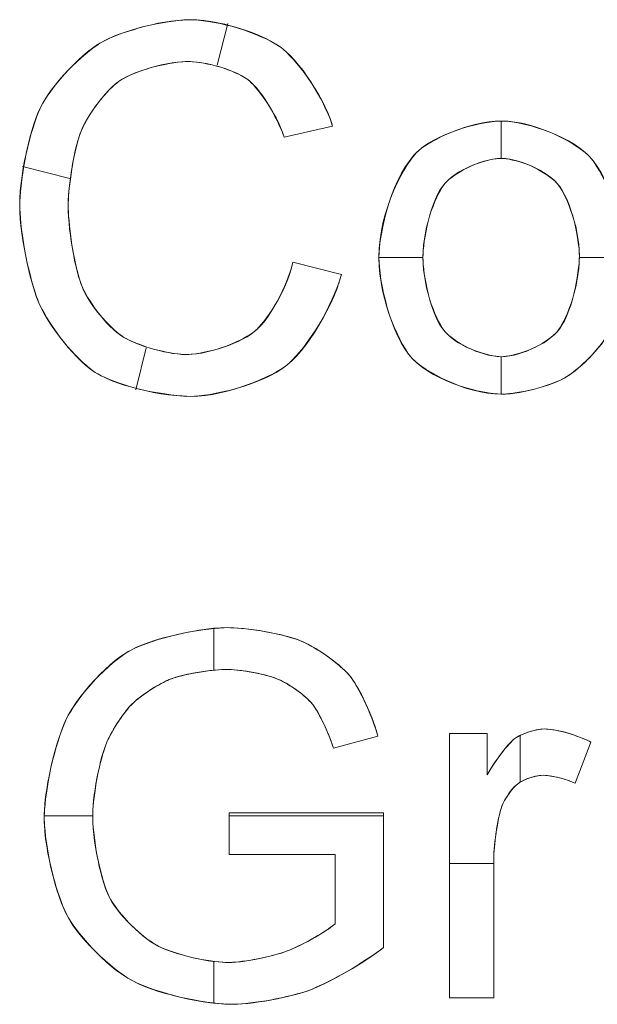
# Model space of a CAD drawing. Header units: centimetres. Extents: x -10.7 to 10.7, y -4.6 to 4.6.
# Drawn here: x -9.958 to -9.402, y 3.42 to 4.368 of the extents above; entities that cross this region are included whole.
import ezdxf

# ---------------------------------------------------------------- set-up
doc = ezdxf.new("R2010")
doc.units = ezdxf.units.CM
doc.header["$MEASUREMENT"] = 0
doc.layers.add('Default', color=7, linetype='Continuous')

msp = doc.modelspace()

# ---------------------------------------------------------------- linework, layer by layer
at = {"layer": 'Default', "color": 5, "lineweight": 9}
for points, knots in [([(-9.64797, 4.12256), (-9.65769, 4.08436), (-9.68779, 4.04521), (-9.70041, 4.03518), (-9.70041, 4.03518), (-9.72565, 4.01512), (-9.77475, 4.00509), (-9.79298, 4.00509), (-9.79298, 4.00509), (-9.83074, 4.00509), (-9.87327, 4.02047), (-9.88509, 4.02817), (-9.88509, 4.02817), (-9.90874, 4.04355), (-9.93291, 4.08043), (-9.93909, 4.09502), (-9.93909, 4.09502), (-9.95144, 4.12421), (-9.95761, 4.17229), (-9.95761, 4.18903), (-9.95761, 4.18903), (-9.95761, 4.22557), (-9.94379, 4.27103), (-9.93688, 4.28462), (-9.93688, 4.28462), (-9.92307, 4.3118), (-9.89064, 4.33951), (-9.87788, 4.34657), (-9.87788, 4.34657), (-9.85237, 4.36069), (-9.80897, 4.36774), (-9.79365, 4.36774), (-9.79365, 4.36774), (-9.7589, 4.36774), (-9.71783, 4.34983), (-9.70598, 4.34087), (-9.70598, 4.34087), (-9.68229, 4.32295), (-9.66112, 4.28152), (-9.65646, 4.26528)], [0, 0, 0, 0, 0.090909, 0.090909, 0.090909, 0.090909, 0.181818, 0.181818, 0.181818, 0.181818, 0.272727, 0.272727, 0.272727, 0.272727, 0.363636, 0.363636, 0.363636, 0.363636, 0.454545, 0.454545, 0.454545, 0.454545, 0.545455, 0.545455, 0.545455, 0.545455, 0.636364, 0.636364, 0.636364, 0.636364, 0.727273, 0.727273, 0.727273, 0.727273, 0.818182, 0.818182, 0.818182, 0.818182, 1, 1, 1, 1]), ([(-9.64797, 4.12256), (-9.65769, 4.08436), (-9.68779, 4.04521), (-9.70041, 4.03518), (-9.70041, 4.03518), (-9.72565, 4.01512), (-9.77475, 4.00509), (-9.79298, 4.00509), (-9.79298, 4.00509), (-9.83074, 4.00509), (-9.87327, 4.02047), (-9.88509, 4.02817), (-9.88509, 4.02817), (-9.90874, 4.04355), (-9.93291, 4.08043), (-9.93909, 4.09502), (-9.93909, 4.09502), (-9.95144, 4.12421), (-9.95761, 4.17229), (-9.95761, 4.18903), (-9.95761, 4.18903), (-9.95761, 4.22557), (-9.94379, 4.27103), (-9.93688, 4.28462), (-9.93688, 4.28462), (-9.92307, 4.3118), (-9.89064, 4.33951), (-9.87788, 4.34657), (-9.87788, 4.34657), (-9.85237, 4.36069), (-9.80897, 4.36774), (-9.79365, 4.36774), (-9.79365, 4.36774), (-9.7589, 4.36774), (-9.71783, 4.34983), (-9.70598, 4.34087), (-9.70598, 4.34087), (-9.68229, 4.32295), (-9.66112, 4.28152), (-9.65646, 4.26528)], [0, 0, 0, 0, 0.090909, 0.090909, 0.090909, 0.090909, 0.181818, 0.181818, 0.181818, 0.181818, 0.272727, 0.272727, 0.272727, 0.272727, 0.363636, 0.363636, 0.363636, 0.363636, 0.454545, 0.454545, 0.454545, 0.454545, 0.545455, 0.545455, 0.545455, 0.545455, 0.636364, 0.636364, 0.636364, 0.636364, 0.727273, 0.727273, 0.727273, 0.727273, 0.818182, 0.818182, 0.818182, 0.818182, 1, 1, 1, 1]), ([(-9.65646, 4.26528), (-9.66578, 4.29776), (-9.69414, 4.33191), (-9.70598, 4.34087), (-9.70598, 4.34087), (-9.72968, 4.35879), (-9.77627, 4.36774), (-9.79365, 4.36774), (-9.79365, 4.36774), (-9.82429, 4.36774), (-9.86512, 4.35363), (-9.87788, 4.34657), (-9.87788, 4.34657), (-9.9034, 4.33245), (-9.92997, 4.29821), (-9.93688, 4.28462), (-9.93688, 4.28462), (-9.9507, 4.25743), (-9.95761, 4.2073), (-9.95761, 4.18903), (-9.95761, 4.18903), (-9.95761, 4.15554), (-9.94526, 4.10961), (-9.93909, 4.09502), (-9.93909, 4.09502), (-9.92674, 4.06584), (-9.89691, 4.03586), (-9.88509, 4.02817), (-9.88509, 4.02817), (-9.86144, 4.01278), (-9.81186, 4.00509), (-9.79298, 4.00509), (-9.79298, 4.00509), (-9.75651, 4.00509), (-9.71303, 4.02515), (-9.70041, 4.03518), (-9.70041, 4.03518), (-9.67517, 4.05524), (-9.65283, 4.10346), (-9.64797, 4.12256)], [0, 0, 0, 0, 0.090909, 0.090909, 0.090909, 0.090909, 0.181818, 0.181818, 0.181818, 0.181818, 0.272727, 0.272727, 0.272727, 0.272727, 0.363636, 0.363636, 0.363636, 0.363636, 0.454545, 0.454545, 0.454545, 0.454545, 0.545455, 0.545455, 0.545455, 0.545455, 0.636364, 0.636364, 0.636364, 0.636364, 0.727273, 0.727273, 0.727273, 0.727273, 0.818182, 0.818182, 0.818182, 0.818182, 1, 1, 1, 1]), ([(-9.70312, 4.25455), (-9.71113, 4.27995), (-9.73042, 4.30425), (-9.73806, 4.31005), (-9.73806, 4.31005), (-9.75334, 4.32165), (-9.78413, 4.32745), (-9.7957, 4.32745), (-9.7957, 4.32745), (-9.8223, 4.32745), (-9.85347, 4.31458), (-9.86241, 4.30815), (-9.86241, 4.30815), (-9.88028, 4.29528), (-9.89646, 4.26717), (-9.90008, 4.25634), (-9.90008, 4.25634), (-9.90733, 4.23466), (-9.91095, 4.20079), (-9.91095, 4.18927), (-9.91095, 4.18927), (-9.91095, 4.15957), (-9.90224, 4.12257), (-9.89788, 4.11149), (-9.89788, 4.11149), (-9.88917, 4.08933), (-9.86643, 4.0673), (-9.85724, 4.06182), (-9.85724, 4.06182), (-9.83886, 4.05086), (-9.80824, 4.04538), (-9.79752, 4.04538), (-9.79752, 4.04538), (-9.77146, 4.04538), (-9.74035, 4.06032), (-9.73132, 4.06778), (-9.73132, 4.06778), (-9.71324, 4.08272), (-9.69782, 4.11957), (-9.69463, 4.13426)], [0, 0, 0, 0, 0.090909, 0.090909, 0.090909, 0.090909, 0.181818, 0.181818, 0.181818, 0.181818, 0.272727, 0.272727, 0.272727, 0.272727, 0.363636, 0.363636, 0.363636, 0.363636, 0.454545, 0.454545, 0.454545, 0.454545, 0.545455, 0.545455, 0.545455, 0.545455, 0.636364, 0.636364, 0.636364, 0.636364, 0.727273, 0.727273, 0.727273, 0.727273, 0.818182, 0.818182, 0.818182, 0.818182, 1, 1, 1, 1]), ([(-9.70312, 4.25455), (-9.71113, 4.27995), (-9.73042, 4.30425), (-9.73806, 4.31005), (-9.73806, 4.31005), (-9.75334, 4.32165), (-9.78413, 4.32745), (-9.7957, 4.32745), (-9.7957, 4.32745), (-9.8223, 4.32745), (-9.85347, 4.31458), (-9.86241, 4.30815), (-9.86241, 4.30815), (-9.88028, 4.29528), (-9.89646, 4.26717), (-9.90008, 4.25634), (-9.90008, 4.25634), (-9.90733, 4.23466), (-9.91095, 4.20079), (-9.91095, 4.18927), (-9.91095, 4.18927), (-9.91095, 4.15957), (-9.90224, 4.12257), (-9.89788, 4.11149), (-9.89788, 4.11149), (-9.88917, 4.08933), (-9.86643, 4.0673), (-9.85724, 4.06182), (-9.85724, 4.06182), (-9.83886, 4.05086), (-9.80824, 4.04538), (-9.79752, 4.04538), (-9.79752, 4.04538), (-9.77146, 4.04538), (-9.74035, 4.06032), (-9.73132, 4.06778), (-9.73132, 4.06778), (-9.71324, 4.08272), (-9.69782, 4.11957), (-9.69463, 4.13426)], [0, 0, 0, 0, 0.090909, 0.090909, 0.090909, 0.090909, 0.181818, 0.181818, 0.181818, 0.181818, 0.272727, 0.272727, 0.272727, 0.272727, 0.363636, 0.363636, 0.363636, 0.363636, 0.454545, 0.454545, 0.454545, 0.454545, 0.545455, 0.545455, 0.545455, 0.545455, 0.636364, 0.636364, 0.636364, 0.636364, 0.727273, 0.727273, 0.727273, 0.727273, 0.818182, 0.818182, 0.818182, 0.818182, 1, 1, 1, 1]), ([(-9.69463, 4.13426), (-9.70102, 4.10488), (-9.72228, 4.07525), (-9.73132, 4.06778), (-9.73132, 4.06778), (-9.74939, 4.05285), (-9.78449, 4.04538), (-9.79752, 4.04538), (-9.79752, 4.04538), (-9.81895, 4.04538), (-9.84805, 4.05634), (-9.85724, 4.06182), (-9.85724, 4.06182), (-9.87562, 4.07278), (-9.89352, 4.10041), (-9.89788, 4.11149), (-9.89788, 4.11149), (-9.9066, 4.13365), (-9.91095, 4.17442), (-9.91095, 4.18927), (-9.91095, 4.18927), (-9.91095, 4.21231), (-9.90371, 4.2455), (-9.90008, 4.25634), (-9.90008, 4.25634), (-9.89284, 4.27801), (-9.87134, 4.30171), (-9.86241, 4.30815), (-9.86241, 4.30815), (-9.84454, 4.32101), (-9.809, 4.32745), (-9.7957, 4.32745), (-9.7957, 4.32745), (-9.77255, 4.32745), (-9.7457, 4.31585), (-9.73806, 4.31005), (-9.73806, 4.31005), (-9.72278, 4.29845), (-9.70713, 4.26725), (-9.70312, 4.25455)], [0, 0, 0, 0, 0.090909, 0.090909, 0.090909, 0.090909, 0.181818, 0.181818, 0.181818, 0.181818, 0.272727, 0.272727, 0.272727, 0.272727, 0.363636, 0.363636, 0.363636, 0.363636, 0.454545, 0.454545, 0.454545, 0.454545, 0.545455, 0.545455, 0.545455, 0.545455, 0.636364, 0.636364, 0.636364, 0.636364, 0.727273, 0.727273, 0.727273, 0.727273, 0.818182, 0.818182, 0.818182, 0.818182, 1, 1, 1, 1]), ([(-9.61192, 4.1387), (-9.61192, 4.18529), (-9.58605, 4.23101), (-9.57312, 4.24222), (-9.57312, 4.24222), (-9.55151, 4.26086), (-9.50963, 4.27019), (-9.49408, 4.27019), (-9.49408, 4.27019), (-9.45955, 4.27019), (-9.42036, 4.24752), (-9.4094, 4.23619), (-9.4094, 4.23619), (-9.38748, 4.21352), (-9.37651, 4.16223), (-9.37651, 4.14224), (-9.37651, 4.14224), (-9.37651, 4.10988), (-9.38621, 4.07513), (-9.39106, 4.06584), (-9.39106, 4.06584), (-9.40076, 4.04728), (-9.42414, 4.02773), (-9.43341, 4.0226), (-9.43341, 4.0226), (-9.45194, 4.01234), (-9.48313, 4.00721), (-9.49408, 4.00721), (-9.49408, 4.00721), (-9.52928, 4.00721), (-9.56856, 4.0298), (-9.5794, 4.04109), (-9.5794, 4.04109), (-9.60108, 4.06368), (-9.61192, 4.11746), (-9.61192, 4.1387)], [0, 0, 0, 0, 0.1, 0.1, 0.1, 0.1, 0.2, 0.2, 0.2, 0.2, 0.3, 0.3, 0.3, 0.3, 0.4, 0.4, 0.4, 0.4, 0.5, 0.5, 0.5, 0.5, 0.6, 0.6, 0.6, 0.6, 0.7, 0.7, 0.7, 0.7, 0.8, 0.8, 0.8, 0.8, 1, 1, 1, 1]), ([(-9.61192, 4.1387), (-9.61192, 4.18529), (-9.58605, 4.23101), (-9.57312, 4.24222), (-9.57312, 4.24222), (-9.55151, 4.26086), (-9.50963, 4.27019), (-9.49408, 4.27019), (-9.49408, 4.27019), (-9.45955, 4.27019), (-9.42036, 4.24752), (-9.4094, 4.23619), (-9.4094, 4.23619), (-9.38748, 4.21352), (-9.37651, 4.16223), (-9.37651, 4.14224), (-9.37651, 4.14224), (-9.37651, 4.10988), (-9.38621, 4.07513), (-9.39106, 4.06584), (-9.39106, 4.06584), (-9.40076, 4.04728), (-9.42414, 4.02773), (-9.43341, 4.0226), (-9.43341, 4.0226), (-9.45194, 4.01234), (-9.48313, 4.00721), (-9.49408, 4.00721), (-9.49408, 4.00721), (-9.52928, 4.00721), (-9.56856, 4.0298), (-9.5794, 4.04109), (-9.5794, 4.04109), (-9.60108, 4.06368), (-9.61192, 4.11746), (-9.61192, 4.1387)], [0, 0, 0, 0, 0.1, 0.1, 0.1, 0.1, 0.2, 0.2, 0.2, 0.2, 0.3, 0.3, 0.3, 0.3, 0.4, 0.4, 0.4, 0.4, 0.5, 0.5, 0.5, 0.5, 0.6, 0.6, 0.6, 0.6, 0.7, 0.7, 0.7, 0.7, 0.8, 0.8, 0.8, 0.8, 1, 1, 1, 1]), ([(-9.61192, 4.1387), (-9.61192, 4.09622), (-9.59024, 4.05239), (-9.5794, 4.04109), (-9.5794, 4.04109), (-9.55771, 4.0185), (-9.51168, 4.00721), (-9.49408, 4.00721), (-9.49408, 4.00721), (-9.47217, 4.00721), (-9.44268, 4.01747), (-9.43341, 4.0226), (-9.43341, 4.0226), (-9.41487, 4.03286), (-9.39591, 4.05656), (-9.39106, 4.06584), (-9.39106, 4.06584), (-9.38136, 4.08441), (-9.37651, 4.12606), (-9.37651, 4.14224), (-9.37651, 4.14224), (-9.37651, 4.18221), (-9.39844, 4.22486), (-9.4094, 4.23619), (-9.4094, 4.23619), (-9.43133, 4.25885), (-9.47682, 4.27019), (-9.49408, 4.27019), (-9.49408, 4.27019), (-9.52517, 4.27019), (-9.56231, 4.25154), (-9.57312, 4.24222), (-9.57312, 4.24222), (-9.59899, 4.2198), (-9.61192, 4.16199), (-9.61192, 4.1387)], [0, 0, 0, 0, 0.1, 0.1, 0.1, 0.1, 0.2, 0.2, 0.2, 0.2, 0.3, 0.3, 0.3, 0.3, 0.4, 0.4, 0.4, 0.4, 0.5, 0.5, 0.5, 0.5, 0.6, 0.6, 0.6, 0.6, 0.7, 0.7, 0.7, 0.7, 0.8, 0.8, 0.8, 0.8, 1, 1, 1, 1]), ([(-9.5695, 4.13883), (-9.5695, 4.17075), (-9.55521, 4.20252), (-9.54807, 4.21042), (-9.54807, 4.21042), (-9.53377, 4.22623), (-9.50493, 4.23413), (-9.49408, 4.23413), (-9.49408, 4.23413), (-9.47272, 4.23413), (-9.44767, 4.21825), (-9.44048, 4.21031), (-9.44048, 4.21031), (-9.42611, 4.19442), (-9.41893, 4.15564), (-9.41893, 4.14022), (-9.41893, 4.14022), (-9.41893, 4.1075), (-9.43322, 4.07518), (-9.44037, 4.0672), (-9.44037, 4.0672), (-9.45466, 4.05124), (-9.48333, 4.04326), (-9.49408, 4.04326), (-9.49408, 4.04326), (-9.51578, 4.04326), (-9.54092, 4.05915), (-9.54807, 4.06709), (-9.54807, 4.06709), (-9.56236, 4.08297), (-9.5695, 4.12286), (-9.5695, 4.13883)], [0, 0, 0, 0, 0.111111, 0.111111, 0.111111, 0.111111, 0.222222, 0.222222, 0.222222, 0.222222, 0.333333, 0.333333, 0.333333, 0.333333, 0.444444, 0.444444, 0.444444, 0.444444, 0.555556, 0.555556, 0.555556, 0.555556, 0.666667, 0.666667, 0.666667, 0.666667, 0.777778, 0.777778, 0.777778, 0.777778, 1, 1, 1, 1]), ([(-9.5695, 4.13883), (-9.5695, 4.10689), (-9.55521, 4.07503), (-9.54807, 4.06709), (-9.54807, 4.06709), (-9.53377, 4.0512), (-9.50493, 4.04326), (-9.49408, 4.04326), (-9.49408, 4.04326), (-9.47257, 4.04326), (-9.44751, 4.05922), (-9.44037, 4.0672), (-9.44037, 4.0672), (-9.42607, 4.08316), (-9.41893, 4.12386), (-9.41893, 4.14022), (-9.41893, 4.14022), (-9.41893, 4.17106), (-9.4333, 4.20237), (-9.44048, 4.21031), (-9.44048, 4.21031), (-9.45485, 4.22619), (-9.4834, 4.23413), (-9.49408, 4.23413), (-9.49408, 4.23413), (-9.51578, 4.23413), (-9.54092, 4.21833), (-9.54807, 4.21042), (-9.54807, 4.21042), (-9.56236, 4.19462), (-9.5695, 4.15479), (-9.5695, 4.13883)], [0, 0, 0, 0, 0.111111, 0.111111, 0.111111, 0.111111, 0.222222, 0.222222, 0.222222, 0.222222, 0.333333, 0.333333, 0.333333, 0.333333, 0.444444, 0.444444, 0.444444, 0.444444, 0.555556, 0.555556, 0.555556, 0.555556, 0.666667, 0.666667, 0.666667, 0.666667, 0.777778, 0.777778, 0.777778, 0.777778, 1, 1, 1, 1]), ([(-9.5695, 4.13883), (-9.5695, 4.17075), (-9.55521, 4.20252), (-9.54807, 4.21042), (-9.54807, 4.21042), (-9.53377, 4.22623), (-9.50493, 4.23413), (-9.49408, 4.23413), (-9.49408, 4.23413), (-9.47272, 4.23413), (-9.44767, 4.21825), (-9.44048, 4.21031), (-9.44048, 4.21031), (-9.42611, 4.19442), (-9.41893, 4.15564), (-9.41893, 4.14022), (-9.41893, 4.14022), (-9.41893, 4.1075), (-9.43322, 4.07518), (-9.44037, 4.0672), (-9.44037, 4.0672), (-9.45466, 4.05124), (-9.48333, 4.04326), (-9.49408, 4.04326), (-9.49408, 4.04326), (-9.51578, 4.04326), (-9.54092, 4.05915), (-9.54807, 4.06709), (-9.54807, 4.06709), (-9.56236, 4.08297), (-9.5695, 4.12286), (-9.5695, 4.13883)], [0, 0, 0, 0, 0.111111, 0.111111, 0.111111, 0.111111, 0.222222, 0.222222, 0.222222, 0.222222, 0.333333, 0.333333, 0.333333, 0.333333, 0.444444, 0.444444, 0.444444, 0.444444, 0.555556, 0.555556, 0.555556, 0.555556, 0.666667, 0.666667, 0.666667, 0.666667, 0.777778, 0.777778, 0.777778, 0.777778, 1, 1, 1, 1])]:
    msp.add_open_spline(points, degree=3, knots=knots, dxfattribs=at)
for points in [[(-9.75744, 4.36409), (-9.75744, 4.36409), (-9.76747, 4.32409), (-9.76747, 4.32409)], [(-9.75744, 4.36409), (-9.75744, 4.36409), (-9.76747, 4.32409), (-9.76747, 4.32409)], [(-9.49422, 4.27019), (-9.49422, 4.27019), (-9.49422, 4.23413), (-9.49422, 4.23413)], [(-9.49422, 4.27019), (-9.49422, 4.27019), (-9.49422, 4.23413), (-9.49422, 4.23413)], [(-9.65646, 4.26528), (-9.65646, 4.26528), (-9.70312, 4.25455), (-9.70312, 4.25455)], [(-9.65646, 4.26528), (-9.65646, 4.26528), (-9.70312, 4.25455), (-9.70312, 4.25455)], [(-9.70312, 4.25455), (-9.70312, 4.25455), (-9.65646, 4.26528), (-9.65646, 4.26528)], [(-9.95497, 4.22638), (-9.95497, 4.22638), (-9.90942, 4.21496), (-9.90942, 4.21496)], [(-9.95497, 4.22638), (-9.95497, 4.22638), (-9.90942, 4.21496), (-9.90942, 4.21496)], [(-9.69463, 4.13426), (-9.69463, 4.13426), (-9.64797, 4.12256), (-9.64797, 4.12256)], [(-9.69463, 4.13426), (-9.69463, 4.13426), (-9.64797, 4.12256), (-9.64797, 4.12256)], [(-9.64797, 4.12256), (-9.64797, 4.12256), (-9.69463, 4.13426), (-9.69463, 4.13426)], [(-9.61192, 4.1387), (-9.61192, 4.1387), (-9.5695, 4.1387), (-9.5695, 4.1387)], [(-9.61192, 4.1387), (-9.61192, 4.1387), (-9.5695, 4.1387), (-9.5695, 4.1387)], [(-9.41893, 4.1387), (-9.41893, 4.1387), (-9.37653, 4.1387), (-9.37653, 4.1387)], [(-9.41893, 4.1387), (-9.41893, 4.1387), (-9.37653, 4.1387), (-9.37653, 4.1387)], [(-9.83575, 4.05174), (-9.83575, 4.05174), (-9.8459, 4.01126), (-9.8459, 4.01126)], [(-9.83575, 4.05174), (-9.83575, 4.05174), (-9.8459, 4.01126), (-9.8459, 4.01126)], [(-9.49422, 4.04326), (-9.49422, 4.04326), (-9.49422, 4.00721), (-9.49422, 4.00721)], [(-9.49422, 4.04326), (-9.49422, 4.04326), (-9.49422, 4.00721), (-9.49422, 4.00721)]]:
    msp.add_open_spline(points, degree=3, dxfattribs=at)
at = {"layer": 'Default', "color": 1, "lineweight": 9}
for points, knots in [([(-9.6074, 3.47439), (-9.63036, 3.45623), (-9.66625, 3.438), (-9.67845, 3.43343), (-9.67845, 3.43343), (-9.70286, 3.42428), (-9.74076, 3.41971), (-9.75361, 3.41971), (-9.75361, 3.41971), (-9.78829, 3.41971), (-9.83398, 3.43447), (-9.84815, 3.44185), (-9.84815, 3.44185), (-9.87649, 3.4566), (-9.90511, 3.49188), (-9.91234, 3.50584), (-9.91234, 3.50584), (-9.92678, 3.53374), (-9.93401, 3.58213), (-9.93401, 3.59935), (-9.93401, 3.59935), (-9.93401, 3.63348), (-9.91964, 3.68014), (-9.91245, 3.69493), (-9.91245, 3.69493), (-9.89808, 3.72453), (-9.86393, 3.75367), (-9.85045, 3.76085), (-9.85045, 3.76085), (-9.82349, 3.77519), (-9.77486, 3.78237), (-9.75729, 3.78237), (-9.75729, 3.78237), (-9.73175, 3.78237), (-9.69836, 3.77412), (-9.68805, 3.76999), (-9.68805, 3.76999), (-9.66742, 3.76174), (-9.64539, 3.74287), (-9.63953, 3.7355), (-9.63953, 3.7355), (-9.62781, 3.72075), (-9.61585, 3.68967), (-9.61281, 3.67782)], [0, 0, 0, 0, 0.083333, 0.083333, 0.083333, 0.083333, 0.166667, 0.166667, 0.166667, 0.166667, 0.25, 0.25, 0.25, 0.25, 0.333333, 0.333333, 0.333333, 0.333333, 0.416667, 0.416667, 0.416667, 0.416667, 0.5, 0.5, 0.5, 0.5, 0.583333, 0.583333, 0.583333, 0.583333, 0.666667, 0.666667, 0.666667, 0.666667, 0.75, 0.75, 0.75, 0.75, 0.833333, 0.833333, 0.833333, 0.833333, 1, 1, 1, 1]), ([(-9.6074, 3.47439), (-9.63036, 3.45623), (-9.66625, 3.438), (-9.67845, 3.43343), (-9.67845, 3.43343), (-9.70286, 3.42428), (-9.74076, 3.41971), (-9.75361, 3.41971), (-9.75361, 3.41971), (-9.78829, 3.41971), (-9.83398, 3.43447), (-9.84815, 3.44185), (-9.84815, 3.44185), (-9.87649, 3.4566), (-9.90511, 3.49188), (-9.91234, 3.50584), (-9.91234, 3.50584), (-9.92678, 3.53374), (-9.93401, 3.58213), (-9.93401, 3.59935), (-9.93401, 3.59935), (-9.93401, 3.63348), (-9.91964, 3.68014), (-9.91245, 3.69493), (-9.91245, 3.69493), (-9.89808, 3.72453), (-9.86393, 3.75367), (-9.85045, 3.76085), (-9.85045, 3.76085), (-9.82349, 3.77519), (-9.77486, 3.78237), (-9.75729, 3.78237), (-9.75729, 3.78237), (-9.73175, 3.78237), (-9.69836, 3.77412), (-9.68805, 3.76999), (-9.68805, 3.76999), (-9.66742, 3.76174), (-9.64539, 3.74287), (-9.63953, 3.7355), (-9.63953, 3.7355), (-9.62781, 3.72075), (-9.61585, 3.68967), (-9.61281, 3.67782)], [0, 0, 0, 0, 0.083333, 0.083333, 0.083333, 0.083333, 0.166667, 0.166667, 0.166667, 0.166667, 0.25, 0.25, 0.25, 0.25, 0.333333, 0.333333, 0.333333, 0.333333, 0.416667, 0.416667, 0.416667, 0.416667, 0.5, 0.5, 0.5, 0.5, 0.583333, 0.583333, 0.583333, 0.583333, 0.666667, 0.666667, 0.666667, 0.666667, 0.75, 0.75, 0.75, 0.75, 0.833333, 0.833333, 0.833333, 0.833333, 1, 1, 1, 1]), ([(-9.61281, 3.67782), (-9.6189, 3.70152), (-9.63367, 3.72812), (-9.63953, 3.7355), (-9.63953, 3.7355), (-9.65125, 3.75024), (-9.67773, 3.76587), (-9.68805, 3.76999), (-9.68805, 3.76999), (-9.70867, 3.77824), (-9.74452, 3.78237), (-9.75729, 3.78237), (-9.75729, 3.78237), (-9.79243, 3.78237), (-9.83697, 3.76802), (-9.85045, 3.76085), (-9.85045, 3.76085), (-9.87741, 3.7465), (-9.90527, 3.70973), (-9.91245, 3.69493), (-9.91245, 3.69493), (-9.92682, 3.66534), (-9.93401, 3.61642), (-9.93401, 3.59935), (-9.93401, 3.59935), (-9.93401, 3.56491), (-9.91956, 3.51979), (-9.91234, 3.50584), (-9.91234, 3.50584), (-9.89789, 3.47793), (-9.86232, 3.44923), (-9.84815, 3.44185), (-9.84815, 3.44185), (-9.81981, 3.42709), (-9.77095, 3.41971), (-9.75361, 3.41971), (-9.75361, 3.41971), (-9.72792, 3.41971), (-9.69066, 3.42886), (-9.67845, 3.43343), (-9.67845, 3.43343), (-9.65404, 3.44258), (-9.61888, 3.46531), (-9.6074, 3.47439)], [0, 0, 0, 0, 0.083333, 0.083333, 0.083333, 0.083333, 0.166667, 0.166667, 0.166667, 0.166667, 0.25, 0.25, 0.25, 0.25, 0.333333, 0.333333, 0.333333, 0.333333, 0.416667, 0.416667, 0.416667, 0.416667, 0.5, 0.5, 0.5, 0.5, 0.583333, 0.583333, 0.583333, 0.583333, 0.666667, 0.666667, 0.666667, 0.666667, 0.75, 0.75, 0.75, 0.75, 0.833333, 0.833333, 0.833333, 0.833333, 1, 1, 1, 1]), ([(-9.65572, 3.66639), (-9.66104, 3.68419), (-9.67159, 3.70329), (-9.67554, 3.70839), (-9.67554, 3.70839), (-9.68342, 3.71858), (-9.70201, 3.72981), (-9.70934, 3.73288), (-9.70934, 3.73288), (-9.72398, 3.73901), (-9.74918, 3.74207), (-9.75811, 3.74207), (-9.75811, 3.74207), (-9.77954, 3.74207), (-9.80588, 3.73559), (-9.81369, 3.73235), (-9.81369, 3.73235), (-9.8293, 3.72586), (-9.84669, 3.71206), (-9.85148, 3.70678), (-9.85148, 3.70678), (-9.86106, 3.69622), (-9.87117, 3.67831), (-9.87383, 3.67199), (-9.87383, 3.67199), (-9.88284, 3.6502), (-9.88735, 3.61389), (-9.88735, 3.60117), (-9.88735, 3.60117), (-9.88735, 3.5698), (-9.87648, 3.53299), (-9.87105, 3.52242), (-9.87105, 3.52242), (-9.86018, 3.50129), (-9.83398, 3.48049), (-9.82359, 3.47537), (-9.82359, 3.47537), (-9.80283, 3.46513), (-9.76909, 3.46001), (-9.75742, 3.46001), (-9.75742, 3.46001), (-9.73714, 3.46001), (-9.70768, 3.46792), (-9.69802, 3.47187), (-9.69802, 3.47187), (-9.6787, 3.47978), (-9.65906, 3.4927), (-9.65406, 3.49719)], [0, 0, 0, 0, 0.076923, 0.076923, 0.076923, 0.076923, 0.153846, 0.153846, 0.153846, 0.153846, 0.230769, 0.230769, 0.230769, 0.230769, 0.307692, 0.307692, 0.307692, 0.307692, 0.384615, 0.384615, 0.384615, 0.384615, 0.461538, 0.461538, 0.461538, 0.461538, 0.538462, 0.538462, 0.538462, 0.538462, 0.615385, 0.615385, 0.615385, 0.615385, 0.692308, 0.692308, 0.692308, 0.692308, 0.769231, 0.769231, 0.769231, 0.769231, 0.846154, 0.846154, 0.846154, 0.846154, 1, 1, 1, 1]), ([(-9.65572, 3.66639), (-9.66104, 3.68419), (-9.67159, 3.70329), (-9.67554, 3.70839), (-9.67554, 3.70839), (-9.68342, 3.71858), (-9.70201, 3.72981), (-9.70934, 3.73288), (-9.70934, 3.73288), (-9.72398, 3.73901), (-9.74918, 3.74207), (-9.75811, 3.74207), (-9.75811, 3.74207), (-9.77954, 3.74207), (-9.80588, 3.73559), (-9.81369, 3.73235), (-9.81369, 3.73235), (-9.8293, 3.72586), (-9.84669, 3.71206), (-9.85148, 3.70678), (-9.85148, 3.70678), (-9.86106, 3.69622), (-9.87117, 3.67831), (-9.87383, 3.67199), (-9.87383, 3.67199), (-9.88284, 3.6502), (-9.88735, 3.61389), (-9.88735, 3.60117), (-9.88735, 3.60117), (-9.88735, 3.5698), (-9.87648, 3.53299), (-9.87105, 3.52242), (-9.87105, 3.52242), (-9.86018, 3.50129), (-9.83398, 3.48049), (-9.82359, 3.47537), (-9.82359, 3.47537), (-9.80283, 3.46513), (-9.76909, 3.46001), (-9.75742, 3.46001), (-9.75742, 3.46001), (-9.73714, 3.46001), (-9.70768, 3.46792), (-9.69802, 3.47187), (-9.69802, 3.47187), (-9.6787, 3.47978), (-9.65906, 3.4927), (-9.65406, 3.49719)], [0, 0, 0, 0, 0.076923, 0.076923, 0.076923, 0.076923, 0.153846, 0.153846, 0.153846, 0.153846, 0.230769, 0.230769, 0.230769, 0.230769, 0.307692, 0.307692, 0.307692, 0.307692, 0.384615, 0.384615, 0.384615, 0.384615, 0.461538, 0.461538, 0.461538, 0.461538, 0.538462, 0.538462, 0.538462, 0.538462, 0.615385, 0.615385, 0.615385, 0.615385, 0.692308, 0.692308, 0.692308, 0.692308, 0.769231, 0.769231, 0.769231, 0.769231, 0.846154, 0.846154, 0.846154, 0.846154, 1, 1, 1, 1]), ([(-9.65406, 3.49719), (-9.66405, 3.48822), (-9.68836, 3.47582), (-9.69802, 3.47187), (-9.69802, 3.47187), (-9.71734, 3.46396), (-9.74728, 3.46001), (-9.75742, 3.46001), (-9.75742, 3.46001), (-9.78077, 3.46001), (-9.81321, 3.47025), (-9.82359, 3.47537), (-9.82359, 3.47537), (-9.84436, 3.48561), (-9.86561, 3.51186), (-9.87105, 3.52242), (-9.87105, 3.52242), (-9.88192, 3.54355), (-9.88735, 3.58549), (-9.88735, 3.60117), (-9.88735, 3.60117), (-9.88735, 3.6266), (-9.87834, 3.6611), (-9.87383, 3.67199), (-9.87383, 3.67199), (-9.86851, 3.68462), (-9.85627, 3.7015), (-9.85148, 3.70678), (-9.85148, 3.70678), (-9.8419, 3.71734), (-9.8215, 3.72911), (-9.81369, 3.73235), (-9.81369, 3.73235), (-9.79807, 3.73883), (-9.76883, 3.74207), (-9.75811, 3.74207), (-9.75811, 3.74207), (-9.74024, 3.74207), (-9.71666, 3.73594), (-9.70934, 3.73288), (-9.70934, 3.73288), (-9.69469, 3.72675), (-9.67948, 3.71349), (-9.67554, 3.70839), (-9.67554, 3.70839), (-9.66765, 3.69819), (-9.65838, 3.67529), (-9.65572, 3.66639)], [0, 0, 0, 0, 0.076923, 0.076923, 0.076923, 0.076923, 0.153846, 0.153846, 0.153846, 0.153846, 0.230769, 0.230769, 0.230769, 0.230769, 0.307692, 0.307692, 0.307692, 0.307692, 0.384615, 0.384615, 0.384615, 0.384615, 0.461538, 0.461538, 0.461538, 0.461538, 0.538462, 0.538462, 0.538462, 0.538462, 0.615385, 0.615385, 0.615385, 0.615385, 0.692308, 0.692308, 0.692308, 0.692308, 0.769231, 0.769231, 0.769231, 0.769231, 0.846154, 0.846154, 0.846154, 0.846154, 1, 1, 1, 1]), ([(-9.50773, 3.64054), (-9.49781, 3.65857), (-9.48444, 3.67332), (-9.48024, 3.6762), (-9.48024, 3.6762), (-9.47183, 3.68194), (-9.45754, 3.68481), (-9.45249, 3.68481), (-9.45249, 3.68481), (-9.43791, 3.68481), (-9.41557, 3.67635), (-9.40805, 3.67212)], [0, 0, 0, 0, 0.25, 0.25, 0.25, 0.25, 0.5, 0.5, 0.5, 0.5, 1, 1, 1, 1]), ([(-9.50773, 3.64054), (-9.49781, 3.65857), (-9.48444, 3.67332), (-9.48024, 3.6762), (-9.48024, 3.6762), (-9.47183, 3.68194), (-9.45754, 3.68481), (-9.45249, 3.68481), (-9.45249, 3.68481), (-9.43791, 3.68481), (-9.41557, 3.67635), (-9.40805, 3.67212)], [0, 0, 0, 0, 0.25, 0.25, 0.25, 0.25, 0.5, 0.5, 0.5, 0.5, 1, 1, 1, 1]), ([(-9.40805, 3.67212), (-9.42309, 3.68058), (-9.4452, 3.68481), (-9.45249, 3.68481), (-9.45249, 3.68481), (-9.46258, 3.68481), (-9.47604, 3.67907), (-9.48024, 3.6762), (-9.48024, 3.6762), (-9.48865, 3.67045), (-9.50277, 3.64955), (-9.50773, 3.64054)], [0, 0, 0, 0, 0.25, 0.25, 0.25, 0.25, 0.5, 0.5, 0.5, 0.5, 1, 1, 1, 1]), ([(-9.42306, 3.63259), (-9.43333, 3.63771), (-9.44874, 3.64027), (-9.45388, 3.64027), (-9.45388, 3.64027), (-9.46305, 3.64027), (-9.47494, 3.63464), (-9.4786, 3.63182), (-9.4786, 3.63182), (-9.48591, 3.62619), (-9.4927, 3.61339), (-9.49427, 3.6084), (-9.49427, 3.6084), (-9.499, 3.59315), (-9.50136, 3.56744), (-9.50136, 3.55839), (-9.50136, 3.55839), (-9.50136, 3.51429), (-9.50136, 3.44813), (-9.50136, 3.42607)], [0, 0, 0, 0, 0.166667, 0.166667, 0.166667, 0.166667, 0.333333, 0.333333, 0.333333, 0.333333, 0.5, 0.5, 0.5, 0.5, 0.666667, 0.666667, 0.666667, 0.666667, 1, 1, 1, 1]), ([(-9.42306, 3.63259), (-9.43333, 3.63771), (-9.44874, 3.64027), (-9.45388, 3.64027), (-9.45388, 3.64027), (-9.46305, 3.64027), (-9.47494, 3.63464), (-9.4786, 3.63182), (-9.4786, 3.63182), (-9.48591, 3.62619), (-9.4927, 3.61339), (-9.49427, 3.6084), (-9.49427, 3.6084), (-9.499, 3.59315), (-9.50136, 3.56744), (-9.50136, 3.55839), (-9.50136, 3.55839), (-9.50136, 3.51429), (-9.50136, 3.44813), (-9.50136, 3.42607)], [0, 0, 0, 0, 0.166667, 0.166667, 0.166667, 0.166667, 0.333333, 0.333333, 0.333333, 0.333333, 0.5, 0.5, 0.5, 0.5, 0.666667, 0.666667, 0.666667, 0.666667, 1, 1, 1, 1]), ([(-9.50136, 3.42607), (-9.50136, 3.47018), (-9.50136, 3.53634), (-9.50136, 3.55839), (-9.50136, 3.55839), (-9.50136, 3.57648), (-9.49664, 3.60077), (-9.49427, 3.6084), (-9.49427, 3.6084), (-9.49114, 3.61838), (-9.48226, 3.62901), (-9.4786, 3.63182), (-9.4786, 3.63182), (-9.47129, 3.63746), (-9.45846, 3.64027), (-9.45388, 3.64027), (-9.45388, 3.64027), (-9.44361, 3.64027), (-9.4282, 3.63515), (-9.42306, 3.63259)], [0, 0, 0, 0, 0.166667, 0.166667, 0.166667, 0.166667, 0.333333, 0.333333, 0.333333, 0.333333, 0.5, 0.5, 0.5, 0.5, 0.666667, 0.666667, 0.666667, 0.666667, 1, 1, 1, 1])]:
    msp.add_open_spline(points, degree=3, knots=knots, dxfattribs=at)
for points in [[(-9.77071, 3.78201), (-9.77071, 3.78201), (-9.77071, 3.74168), (-9.77071, 3.74168)], [(-9.77071, 3.78201), (-9.77071, 3.78201), (-9.77071, 3.74168), (-9.77071, 3.74168)], [(-9.54378, 3.42607), (-9.54378, 3.42607), (-9.54378, 3.68057), (-9.54378, 3.68057)], [(-9.54378, 3.68057), (-9.54378, 3.68057), (-9.50773, 3.68057), (-9.50773, 3.68057)], [(-9.54378, 3.42607), (-9.54378, 3.42607), (-9.54378, 3.68057), (-9.54378, 3.68057)], [(-9.54378, 3.68057), (-9.54378, 3.68057), (-9.50773, 3.68057), (-9.50773, 3.68057)], [(-9.54378, 3.68057), (-9.54378, 3.68057), (-9.54378, 3.42607), (-9.54378, 3.42607)], [(-9.50773, 3.68057), (-9.50773, 3.68057), (-9.54378, 3.68057), (-9.54378, 3.68057)], [(-9.50773, 3.68057), (-9.50773, 3.68057), (-9.50773, 3.64054), (-9.50773, 3.64054)], [(-9.50773, 3.68057), (-9.50773, 3.68057), (-9.50773, 3.64054), (-9.50773, 3.64054)], [(-9.50773, 3.64054), (-9.50773, 3.64054), (-9.50773, 3.68057), (-9.50773, 3.68057)], [(-9.47592, 3.67886), (-9.47592, 3.67886), (-9.47592, 3.63374), (-9.47592, 3.63374)], [(-9.47592, 3.67886), (-9.47592, 3.67886), (-9.47592, 3.63374), (-9.47592, 3.63374)], [(-9.61281, 3.67782), (-9.61281, 3.67782), (-9.65572, 3.66639), (-9.65572, 3.66639)], [(-9.61281, 3.67782), (-9.61281, 3.67782), (-9.65572, 3.66639), (-9.65572, 3.66639)], [(-9.65572, 3.66639), (-9.65572, 3.66639), (-9.61281, 3.67782), (-9.61281, 3.67782)], [(-9.40805, 3.67212), (-9.40805, 3.67212), (-9.42306, 3.63259), (-9.42306, 3.63259)], [(-9.40805, 3.67212), (-9.40805, 3.67212), (-9.42306, 3.63259), (-9.42306, 3.63259)], [(-9.42306, 3.63259), (-9.42306, 3.63259), (-9.40805, 3.67212), (-9.40805, 3.67212)], [(-9.75586, 3.56393), (-9.75586, 3.56393), (-9.75586, 3.60422), (-9.75586, 3.60422)], [(-9.75586, 3.60422), (-9.75586, 3.60422), (-9.6074, 3.60422), (-9.6074, 3.60422)], [(-9.75586, 3.56393), (-9.75586, 3.56393), (-9.75586, 3.60422), (-9.75586, 3.60422)], [(-9.75586, 3.60422), (-9.75586, 3.60422), (-9.6074, 3.60422), (-9.6074, 3.60422)], [(-9.75586, 3.60422), (-9.75586, 3.60422), (-9.75586, 3.56393), (-9.75586, 3.56393)], [(-9.6074, 3.60422), (-9.6074, 3.60422), (-9.75586, 3.60422), (-9.75586, 3.60422)], [(-9.6074, 3.60422), (-9.6074, 3.60422), (-9.6074, 3.47439), (-9.6074, 3.47439)], [(-9.6074, 3.60422), (-9.6074, 3.60422), (-9.6074, 3.47439), (-9.6074, 3.47439)], [(-9.6074, 3.47439), (-9.6074, 3.47439), (-9.6074, 3.60422), (-9.6074, 3.60422)], [(-9.934, 3.60104), (-9.934, 3.60104), (-9.88735, 3.60104), (-9.88735, 3.60104)], [(-9.934, 3.60104), (-9.934, 3.60104), (-9.88735, 3.60104), (-9.88735, 3.60104)], [(-9.75586, 3.60104), (-9.75586, 3.60104), (-9.6074, 3.60104), (-9.6074, 3.60104)], [(-9.75586, 3.60104), (-9.75586, 3.60104), (-9.6074, 3.60104), (-9.6074, 3.60104)], [(-9.65406, 3.56393), (-9.65406, 3.56393), (-9.75586, 3.56393), (-9.75586, 3.56393)], [(-9.65406, 3.56393), (-9.65406, 3.56393), (-9.75586, 3.56393), (-9.75586, 3.56393)], [(-9.75586, 3.56393), (-9.75586, 3.56393), (-9.65406, 3.56393), (-9.65406, 3.56393)], [(-9.65406, 3.49719), (-9.65406, 3.49719), (-9.65406, 3.56393), (-9.65406, 3.56393)], [(-9.65406, 3.49719), (-9.65406, 3.49719), (-9.65406, 3.56393), (-9.65406, 3.56393)], [(-9.65406, 3.56393), (-9.65406, 3.56393), (-9.65406, 3.49719), (-9.65406, 3.49719)], [(-9.54378, 3.55544), (-9.54378, 3.55544), (-9.50136, 3.55544), (-9.50136, 3.55544)], [(-9.54378, 3.55544), (-9.54378, 3.55544), (-9.50136, 3.55544), (-9.50136, 3.55544)], [(-9.77071, 3.46057), (-9.77071, 3.46057), (-9.77071, 3.42033), (-9.77071, 3.42033)], [(-9.77071, 3.46057), (-9.77071, 3.46057), (-9.77071, 3.42033), (-9.77071, 3.42033)], [(-9.50136, 3.42607), (-9.50136, 3.42607), (-9.54378, 3.42607), (-9.54378, 3.42607)], [(-9.50136, 3.42607), (-9.50136, 3.42607), (-9.54378, 3.42607), (-9.54378, 3.42607)], [(-9.54378, 3.42607), (-9.54378, 3.42607), (-9.50136, 3.42607), (-9.50136, 3.42607)]]:
    msp.add_open_spline(points, degree=3, dxfattribs=at)

doc.saveas('drawing.dxf')
